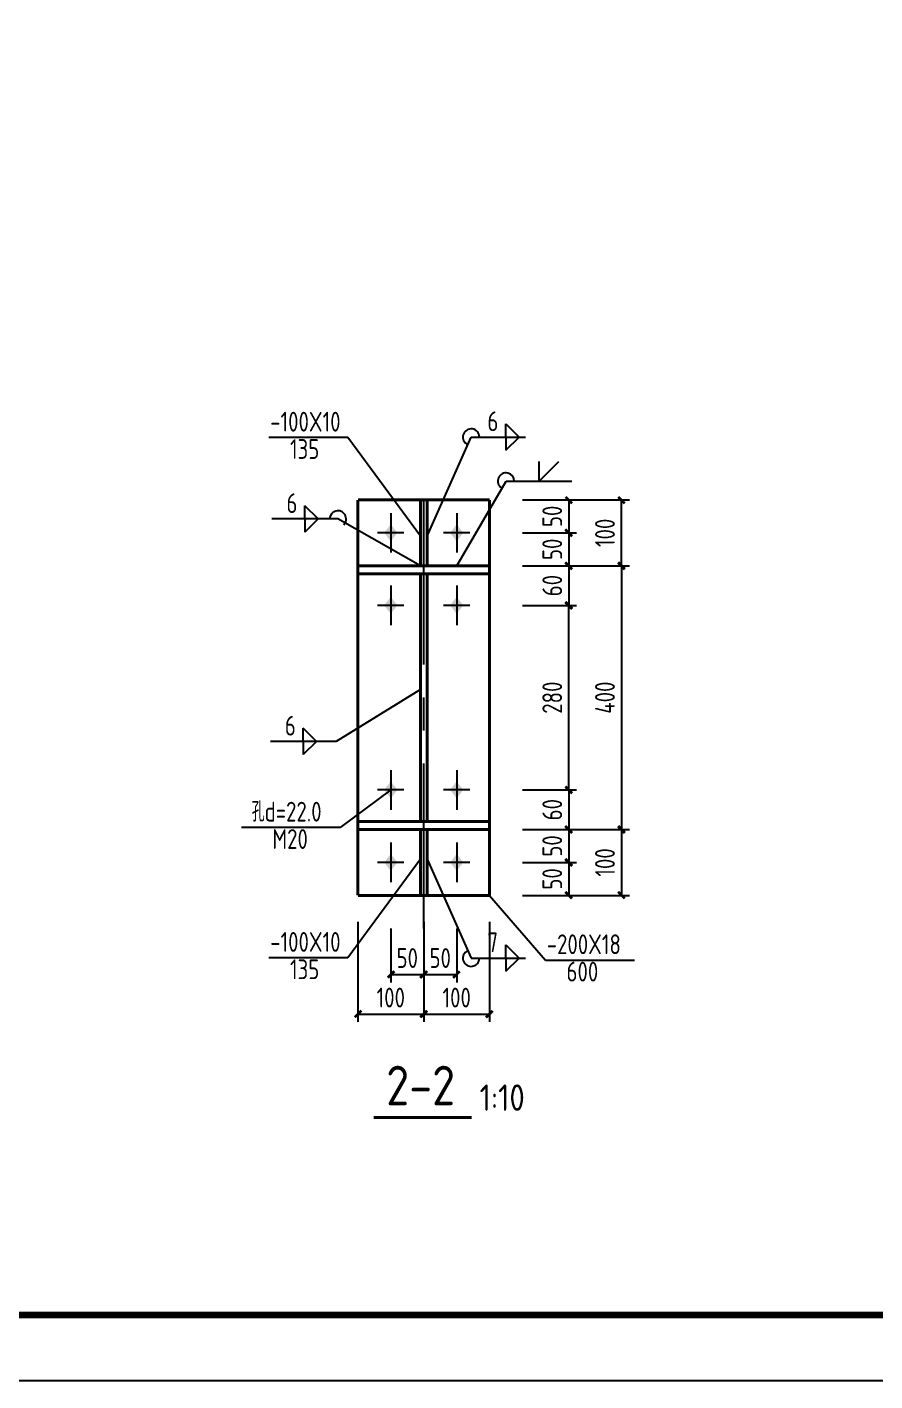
# Model space of a CAD drawing. Header units: millimetres. Extents: x 865490 to 879904, y 39442 to 44891.
# Drawn here: x 878981 to 879109.7, y 39450 to 39655.3 of the extents above; entities that cross this region are included whole.
import ezdxf

# ---------------------------------------------------------------- set-up
doc = ezdxf.new("R2010")
doc.units = ezdxf.units.MM
doc.header["$LTSCALE"] = 1000
doc.header["$MEASUREMENT"] = 0
for name, pattern in [('2', [11.4, 9, -0.9, 0.6, -0.9]), ('CENTER', [2, 1.25, -0.25, 0.25, -0.25]), ('DOTE', [2.42, 2, -0.2, 0.02, -0.2])]:
    doc.linetypes.add(name, pattern=pattern)
for name, color, linetype in [('10', 7, 'Continuous'), ('1000', 2, 'Continuous'), ('DIM', 7, 'Continuous'), ('DOTE', 1, 'DOTE'), ('中文', 7, 'Continuous'), ('尺寸标注', 7, 'Continuous'), ('焊缝标注', 3, 'Continuous'), ('螺栓孔标注', 253, 'Continuous'), ('轴线', 253, '2'), ('钢板标注', 253, 'Continuous')]:
    doc.layers.add(name, color=color, linetype=linetype)
doc.styles.add('GBHZ', font='gbenor.shx', dxfattribs={"width": 0.9, "bigfont": 'gbcbig.shx'})
doc.dimstyles.new('Y10', dxfattribs={"dimscale": 0, "dimtxt": 3, "dimasz": 0.01, "dimexe": 1.2, "dimexo": 1, "dimgap": 1, "dimtad": 1, "dimdec": 0, "dimlfac": 10, "dimzin": 0, "dimdsep": 46, "dimtxsty": 'GBHZ', "dimblk1": 'DX', "dimblk2": 'DX', "dimsah": 1, "dimcen": 0.09, "dimdle": 1, "dimadec": 0, "dimazin": 0, "dimtfac": 1, "dimtdec": 0, "dimtix": 1, "dimtmove": 2, "dimatfit": 3, "dimldrblk": 'DX', "dimfxl": 0, "dimtolj": 1, "dimtzin": 0, "dimarcsym": 0})

# ---------------------------------------------------------------- blocks, each defined once
blk = doc.blocks.new('DX')
at = {"color": 0, "linetype": 'ByBlock', "const_width": 40}
blk.add_lwpolyline([(-54, -51), (46, 49)], dxfattribs=at)
blk = doc.blocks.new('*D774')
at = {"layer": 'Defpoints', "color": 0, "linetype": 'ByBlock', "transparency": 16777216}
for p in [(879055.52, 39583.61, -3), (879055.21, 39578.61, -3), (879063.21, 39578.61)]:
    blk.add_point(p, dxfattribs=at)
at = {"layer": 'DIM', "color": 0, "linetype": 'ByBlock', "lineweight": -2, "transparency": 16777216}
for p, q in [((879056.52, 39583.61), (879064.41, 39583.61)), ((879063.21, 39583.6), (879063.21, 39578.62)), ((879056.21, 39578.61), (879064.41, 39578.61))]:
    blk.add_line(p, q, dxfattribs=at)
at = {"layer": 'DIM', "color": 0, "linetype": 'ByBlock', "lineweight": -2, "transparency": 16777216, "xscale": 0.01, "yscale": 0.01, "zscale": 0.01}
for p, rotation in [((879063.21, 39583.61), 90), ((879063.21, 39578.61), 270)]:
    blk.add_blockref('DX', p, dxfattribs=dict(at, rotation=rotation))
at = {"layer": 'DIM', "color": 0, "linetype": 'ByBlock', "transparency": 16777216, "insert": (879060.71, 39581.11), "char_height": 3, "attachment_point": 5, "rotation": 90, "style": 'GBHZ'}
blk.add_mtext('\\A1;50', dxfattribs=at)
blk = doc.blocks.new('*D775')
at = {"layer": 'Defpoints', "color": 0, "linetype": 'ByBlock', "transparency": 16777216}
for p in [(879055.21, 39578.61, -3), (879055.21, 39573.61, -3), (879063.21, 39573.61)]:
    blk.add_point(p, dxfattribs=at)
at = {"layer": 'DIM', "color": 0, "linetype": 'ByBlock', "lineweight": -2, "transparency": 16777216}
for p, q in [((879056.21, 39578.61), (879064.41, 39578.61)), ((879063.21, 39578.6), (879063.21, 39573.62)), ((879056.21, 39573.61), (879064.41, 39573.61))]:
    blk.add_line(p, q, dxfattribs=at)
at = {"layer": 'DIM', "color": 0, "linetype": 'ByBlock', "lineweight": -2, "transparency": 16777216, "xscale": 0.01, "yscale": 0.01, "zscale": 0.01}
for p, rotation in [((879063.21, 39578.61), 90), ((879063.21, 39573.61), 270)]:
    blk.add_blockref('DX', p, dxfattribs=dict(at, rotation=rotation))
at = {"layer": 'DIM', "color": 0, "linetype": 'ByBlock', "transparency": 16777216, "insert": (879060.71, 39576.11), "char_height": 3, "attachment_point": 5, "rotation": 90, "style": 'GBHZ'}
blk.add_mtext('\\A1;50', dxfattribs=at)
blk = doc.blocks.new('*D776')
at = {"layer": 'Defpoints', "color": 0, "linetype": 'ByBlock', "transparency": 16777216}
for p in [(879055.21, 39573.61, -3), (879055.21, 39567.61), (879063.21, 39567.61)]:
    blk.add_point(p, dxfattribs=at)
at = {"layer": 'DIM', "color": 0, "linetype": 'ByBlock', "lineweight": -2, "transparency": 16777216}
for p, q in [((879056.21, 39573.61), (879064.41, 39573.61)), ((879063.21, 39573.6), (879063.21, 39567.62)), ((879056.21, 39567.61), (879064.41, 39567.61))]:
    blk.add_line(p, q, dxfattribs=at)
at = {"layer": 'DIM', "color": 0, "linetype": 'ByBlock', "lineweight": -2, "transparency": 16777216, "xscale": 0.01, "yscale": 0.01, "zscale": 0.01}
for p, rotation in [((879063.21, 39573.61), 90), ((879063.21, 39567.61), 270)]:
    blk.add_blockref('DX', p, dxfattribs=dict(at, rotation=rotation))
at = {"layer": 'DIM', "color": 0, "linetype": 'ByBlock', "transparency": 16777216, "insert": (879060.71, 39570.61), "char_height": 3, "attachment_point": 5, "rotation": 90, "style": 'GBHZ'}
blk.add_mtext('\\A1;60', dxfattribs=at)
blk = doc.blocks.new('*D777')
at = {"layer": 'Defpoints', "color": 0, "linetype": 'ByBlock', "transparency": 16777216}
for p in [(879055.21, 39539.61, -3), (879055.21, 39533.61, -3), (879063.21, 39533.61)]:
    blk.add_point(p, dxfattribs=at)
at = {"layer": 'DIM', "color": 0, "linetype": 'ByBlock', "lineweight": -2, "transparency": 16777216}
for p, q in [((879056.21, 39539.61), (879064.41, 39539.61)), ((879063.21, 39539.6), (879063.21, 39533.62)), ((879056.21, 39533.61), (879064.41, 39533.61))]:
    blk.add_line(p, q, dxfattribs=at)
at = {"layer": 'DIM', "color": 0, "linetype": 'ByBlock', "lineweight": -2, "transparency": 16777216, "xscale": 0.01, "yscale": 0.01, "zscale": 0.01}
for p, rotation in [((879063.21, 39539.61), 90), ((879063.21, 39533.61), 270)]:
    blk.add_blockref('DX', p, dxfattribs=dict(at, rotation=rotation))
at = {"layer": 'DIM', "color": 0, "linetype": 'ByBlock', "transparency": 16777216, "insert": (879060.71, 39536.61), "char_height": 3, "attachment_point": 5, "rotation": 90, "style": 'GBHZ'}
blk.add_mtext('\\A1;60', dxfattribs=at)
blk = doc.blocks.new('*D778')
at = {"layer": 'Defpoints', "color": 0, "linetype": 'ByBlock', "transparency": 16777216}
for p in [(879055.21, 39533.61, -3), (879055.21, 39528.61, -3), (879063.21, 39528.61)]:
    blk.add_point(p, dxfattribs=at)
at = {"layer": 'DIM', "color": 0, "linetype": 'ByBlock', "lineweight": -2, "transparency": 16777216}
for p, q in [((879056.21, 39533.61), (879064.41, 39533.61)), ((879063.21, 39533.6), (879063.21, 39528.62)), ((879056.21, 39528.61), (879064.41, 39528.61))]:
    blk.add_line(p, q, dxfattribs=at)
at = {"layer": 'DIM', "color": 0, "linetype": 'ByBlock', "lineweight": -2, "transparency": 16777216, "xscale": 0.01, "yscale": 0.01, "zscale": 0.01}
for p, rotation in [((879063.21, 39533.61), 90), ((879063.21, 39528.61), 270)]:
    blk.add_blockref('DX', p, dxfattribs=dict(at, rotation=rotation))
at = {"layer": 'DIM', "color": 0, "linetype": 'ByBlock', "transparency": 16777216, "insert": (879060.71, 39531.11), "char_height": 3, "attachment_point": 5, "rotation": 90, "style": 'GBHZ'}
blk.add_mtext('\\A1;50', dxfattribs=at)
blk = doc.blocks.new('*D779')
at = {"layer": 'Defpoints', "color": 0, "linetype": 'ByBlock', "transparency": 16777216}
for p in [(879055.21, 39528.61, -3), (879055.21, 39523.61, -3), (879063.21, 39523.61)]:
    blk.add_point(p, dxfattribs=at)
at = {"layer": 'DIM', "color": 0, "linetype": 'ByBlock', "lineweight": -2, "transparency": 16777216}
for p, q in [((879056.21, 39528.61), (879064.41, 39528.61)), ((879063.21, 39528.6), (879063.21, 39523.62)), ((879056.21, 39523.61), (879064.41, 39523.61))]:
    blk.add_line(p, q, dxfattribs=at)
at = {"layer": 'DIM', "color": 0, "linetype": 'ByBlock', "lineweight": -2, "transparency": 16777216, "xscale": 0.01, "yscale": 0.01, "zscale": 0.01}
for p, rotation in [((879063.21, 39528.61), 90), ((879063.21, 39523.61), 270)]:
    blk.add_blockref('DX', p, dxfattribs=dict(at, rotation=rotation))
at = {"layer": 'DIM', "color": 0, "linetype": 'ByBlock', "transparency": 16777216, "insert": (879060.71, 39526.11), "char_height": 3, "attachment_point": 5, "rotation": 90, "style": 'GBHZ'}
blk.add_mtext('\\A1;50', dxfattribs=at)
blk = doc.blocks.new('*D780')
at = {"layer": 'Defpoints', "color": 0, "linetype": 'ByBlock', "transparency": 16777216}
for p in [(879036.21, 39519.61, -3), (879041.21, 39519.61, -3), (879041.21, 39511.61)]:
    blk.add_point(p, dxfattribs=at)
at = {"layer": 'DIM', "color": 0, "linetype": 'ByBlock', "lineweight": -2, "transparency": 16777216}
for p, q in [((879036.21, 39518.61), (879036.21, 39510.41)), ((879041.21, 39518.61), (879041.21, 39510.41)), ((879036.22, 39511.61), (879041.2, 39511.61))]:
    blk.add_line(p, q, dxfattribs=at)
at = {"layer": 'DIM', "color": 0, "linetype": 'ByBlock', "lineweight": -2, "transparency": 16777216, "xscale": 0.01, "yscale": 0.01, "zscale": 0.01, "rotation": 180}
blk.add_blockref('DX', (879036.21, 39511.61), dxfattribs=at)
at = {"layer": 'DIM', "color": 0, "linetype": 'ByBlock', "lineweight": -2, "transparency": 16777216, "xscale": 0.01, "yscale": 0.01, "zscale": 0.01}
blk.add_blockref('DX', (879041.21, 39511.61), dxfattribs=at)
at = {"layer": 'DIM', "color": 0, "linetype": 'ByBlock', "transparency": 16777216, "insert": (879038.71, 39514.11), "char_height": 3, "attachment_point": 5, "style": 'GBHZ'}
blk.add_mtext('\\A1;50', dxfattribs=at)
blk = doc.blocks.new('*D781')
at = {"layer": 'Defpoints', "color": 0, "linetype": 'ByBlock', "transparency": 16777216}
for p in [(879041.21, 39519.61, -3), (879046.21, 39519.61, -3), (879046.21, 39511.61)]:
    blk.add_point(p, dxfattribs=at)
at = {"layer": 'DIM', "color": 0, "linetype": 'ByBlock', "lineweight": -2, "transparency": 16777216}
for p, q in [((879041.21, 39518.61), (879041.21, 39510.41)), ((879046.21, 39518.61), (879046.21, 39510.41)), ((879041.22, 39511.61), (879046.2, 39511.61))]:
    blk.add_line(p, q, dxfattribs=at)
at = {"layer": 'DIM', "color": 0, "linetype": 'ByBlock', "lineweight": -2, "transparency": 16777216, "xscale": 0.01, "yscale": 0.01, "zscale": 0.01, "rotation": 180}
blk.add_blockref('DX', (879041.21, 39511.61), dxfattribs=at)
at = {"layer": 'DIM', "color": 0, "linetype": 'ByBlock', "lineweight": -2, "transparency": 16777216, "xscale": 0.01, "yscale": 0.01, "zscale": 0.01}
blk.add_blockref('DX', (879046.21, 39511.61), dxfattribs=at)
at = {"layer": 'DIM', "color": 0, "linetype": 'ByBlock', "transparency": 16777216, "insert": (879043.71, 39514.11), "char_height": 3, "attachment_point": 5, "style": 'GBHZ'}
blk.add_mtext('\\A1;50', dxfattribs=at)
blk = doc.blocks.new('*D782')
at = {"layer": 'Defpoints', "color": 0, "linetype": 'ByBlock', "transparency": 16777216}
for p in [(879031.21, 39520.61, -3), (879041.21, 39520.61, -3), (879041.21, 39505.61)]:
    blk.add_point(p, dxfattribs=at)
at = {"layer": 'DIM', "color": 0, "linetype": 'ByBlock', "lineweight": -2, "transparency": 16777216}
for p, q in [((879031.21, 39519.61), (879031.21, 39504.41)), ((879041.21, 39519.61), (879041.21, 39504.41)), ((879031.22, 39505.61), (879041.2, 39505.61))]:
    blk.add_line(p, q, dxfattribs=at)
at = {"layer": 'DIM', "color": 0, "linetype": 'ByBlock', "lineweight": -2, "transparency": 16777216, "xscale": 0.01, "yscale": 0.01, "zscale": 0.01, "rotation": 180}
blk.add_blockref('DX', (879031.21, 39505.61), dxfattribs=at)
at = {"layer": 'DIM', "color": 0, "linetype": 'ByBlock', "lineweight": -2, "transparency": 16777216, "xscale": 0.01, "yscale": 0.01, "zscale": 0.01}
blk.add_blockref('DX', (879041.21, 39505.61), dxfattribs=at)
at = {"layer": 'DIM', "color": 0, "linetype": 'ByBlock', "transparency": 16777216, "insert": (879036.21, 39508.11), "char_height": 3, "attachment_point": 5, "style": 'GBHZ'}
blk.add_mtext('\\A1;100', dxfattribs=at)
blk = doc.blocks.new('*D783')
at = {"layer": 'Defpoints', "color": 0, "linetype": 'ByBlock', "transparency": 16777216}
for p in [(879041.21, 39520.61, -3), (879051.21, 39520.61, -3), (879051.21, 39505.61)]:
    blk.add_point(p, dxfattribs=at)
at = {"layer": 'DIM', "color": 0, "linetype": 'ByBlock', "lineweight": -2, "transparency": 16777216}
for p, q in [((879041.21, 39519.61), (879041.21, 39504.41)), ((879051.21, 39519.61), (879051.21, 39504.41)), ((879041.22, 39505.61), (879051.2, 39505.61))]:
    blk.add_line(p, q, dxfattribs=at)
at = {"layer": 'DIM', "color": 0, "linetype": 'ByBlock', "lineweight": -2, "transparency": 16777216, "xscale": 0.01, "yscale": 0.01, "zscale": 0.01, "rotation": 180}
blk.add_blockref('DX', (879041.21, 39505.61), dxfattribs=at)
at = {"layer": 'DIM', "color": 0, "linetype": 'ByBlock', "lineweight": -2, "transparency": 16777216, "xscale": 0.01, "yscale": 0.01, "zscale": 0.01}
blk.add_blockref('DX', (879051.21, 39505.61), dxfattribs=at)
at = {"layer": 'DIM', "color": 0, "linetype": 'ByBlock', "transparency": 16777216, "insert": (879046.21, 39508.11), "char_height": 3, "attachment_point": 5, "style": 'GBHZ'}
blk.add_mtext('\\A1;100', dxfattribs=at)
blk = doc.blocks.new('*D784')
at = {"layer": 'Defpoints', "color": 0, "linetype": 'ByBlock', "transparency": 16777216}
for p in [(879063.21, 39573.61, -3), (879055.21, 39533.61, -3), (879071.21, 39533.61)]:
    blk.add_point(p, dxfattribs=at)
at = {"layer": 'DIM', "color": 0, "linetype": 'ByBlock', "lineweight": -2, "transparency": 16777216}
for p, q in [((879064.21, 39573.61), (879072.41, 39573.61)), ((879071.21, 39573.6), (879071.21, 39533.62)), ((879056.21, 39533.61), (879072.41, 39533.61))]:
    blk.add_line(p, q, dxfattribs=at)
at = {"layer": 'DIM', "color": 0, "linetype": 'ByBlock', "lineweight": -2, "transparency": 16777216, "xscale": 0.01, "yscale": 0.01, "zscale": 0.01}
for p, rotation in [((879071.21, 39573.61), 90), ((879071.21, 39533.61), 270)]:
    blk.add_blockref('DX', p, dxfattribs=dict(at, rotation=rotation))
at = {"layer": 'DIM', "color": 0, "linetype": 'ByBlock', "transparency": 16777216, "insert": (879068.71, 39553.61), "char_height": 3, "attachment_point": 5, "rotation": 90, "style": 'GBHZ'}
blk.add_mtext('\\A1;400', dxfattribs=at)
blk = doc.blocks.new('*D785')
at = {"layer": 'Defpoints', "color": 0, "linetype": 'ByBlock', "transparency": 16777216}
for p in [(879056.21, 39533.61), (879057.21, 39523.61), (879071.21, 39523.61)]:
    blk.add_point(p, dxfattribs=at)
at = {"layer": 'DIM', "color": 0, "linetype": 'ByBlock', "lineweight": -2, "transparency": 16777216}
for p, q in [((879057.21, 39533.61), (879072.41, 39533.61)), ((879071.21, 39533.6), (879071.21, 39523.62)), ((879058.21, 39523.61), (879072.41, 39523.61))]:
    blk.add_line(p, q, dxfattribs=at)
at = {"layer": 'DIM', "color": 0, "linetype": 'ByBlock', "lineweight": -2, "transparency": 16777216, "xscale": 0.01, "yscale": 0.01, "zscale": 0.01}
for p, rotation in [((879071.21, 39533.61), 90), ((879071.21, 39523.61), 270)]:
    blk.add_blockref('DX', p, dxfattribs=dict(at, rotation=rotation))
at = {"layer": 'DIM', "color": 0, "linetype": 'ByBlock', "transparency": 16777216, "insert": (879068.71, 39528.61), "char_height": 3, "attachment_point": 5, "rotation": 90, "style": 'GBHZ'}
blk.add_mtext('\\A1;100', dxfattribs=at)
blk = doc.blocks.new('*D786')
at = {"layer": 'Defpoints', "color": 0, "linetype": 'ByBlock', "transparency": 16777216}
for p in [(879055.21, 39583.61, -3), (879071.21, 39583.61), (879056.21, 39573.61)]:
    blk.add_point(p, dxfattribs=at)
at = {"layer": 'DIM', "color": 0, "linetype": 'ByBlock', "lineweight": -2, "transparency": 16777216}
for p, q in [((879056.21, 39583.61), (879072.41, 39583.61)), ((879071.21, 39573.62), (879071.21, 39583.6)), ((879057.21, 39573.61), (879072.41, 39573.61))]:
    blk.add_line(p, q, dxfattribs=at)
at = {"layer": 'DIM', "color": 0, "linetype": 'ByBlock', "lineweight": -2, "transparency": 16777216, "xscale": 0.01, "yscale": 0.01, "zscale": 0.01}
for p, rotation in [((879071.21, 39583.61), 90), ((879071.21, 39573.61), 270)]:
    blk.add_blockref('DX', p, dxfattribs=dict(at, rotation=rotation))
at = {"layer": 'DIM', "color": 0, "linetype": 'ByBlock', "transparency": 16777216, "insert": (879068.71, 39578.61), "char_height": 3, "attachment_point": 5, "rotation": 90, "style": 'GBHZ'}
blk.add_mtext('\\A1;100', dxfattribs=at)
blk = doc.blocks.new('*D787')
at = {"layer": 'Defpoints', "color": 0, "linetype": 'ByBlock', "transparency": 16777216}
for p in [(879055.21, 39567.61), (879063.21, 39567.61), (879055.21, 39539.61)]:
    blk.add_point(p, dxfattribs=at)
at = {"layer": 'DIM', "color": 0, "linetype": 'ByBlock', "lineweight": -2, "transparency": 16777216}
for p, q in [((879056.21, 39567.61), (879064.41, 39567.61)), ((879063.21, 39539.62), (879063.21, 39567.6)), ((879056.21, 39539.61), (879064.41, 39539.61))]:
    blk.add_line(p, q, dxfattribs=at)
at = {"layer": 'DIM', "color": 0, "linetype": 'ByBlock', "lineweight": -2, "transparency": 16777216, "xscale": 0.01, "yscale": 0.01, "zscale": 0.01}
for p, rotation in [((879063.21, 39567.61), 90), ((879063.21, 39539.61), 270)]:
    blk.add_blockref('DX', p, dxfattribs=dict(at, rotation=rotation))
at = {"layer": 'DIM', "color": 0, "linetype": 'ByBlock', "transparency": 16777216, "insert": (879060.71, 39553.61), "char_height": 3, "attachment_point": 5, "rotation": 90, "style": 'GBHZ'}
blk.add_mtext('\\A1;280', dxfattribs=at)

msp = doc.modelspace()

# ---------------------------------------------------------------- linework, layer by layer
msp.add_line((879884.604, 39449.955), (878833.354, 39449.955))
at = {"color": 0, "const_width": 1}
msp.add_lwpolyline([(879874.604, 39459.955), (878858.354, 39459.955), (878858.354, 40033.955), (879874.604, 40033.955)], close=True, dxfattribs=at)
at = {"layer": '10', "color": 253}
for p, q in [((879036.211, 39581.614, -3), (879036.211, 39575.614, -3)), ((879046.211, 39581.614, -3), (879046.211, 39575.614, -3)), ((879038.211, 39578.614, -3), (879034.211, 39578.614, -3)), ((879048.211, 39578.614, -3), (879044.211, 39578.614, -3)), ((879036.211, 39570.614, -3), (879036.211, 39564.614, -3)), ((879046.211, 39570.614, -3), (879046.211, 39564.614, -3)), ((879038.211, 39567.614, -3), (879034.211, 39567.614, -3)), ((879048.211, 39567.614, -3), (879044.211, 39567.614, -3)), ((879036.211, 39542.614, -3), (879036.211, 39536.614, -3)), ((879046.211, 39542.614, -3), (879046.211, 39536.614, -3)), ((879038.211, 39539.614, -3), (879034.211, 39539.614, -3)), ((879048.211, 39539.614, -3), (879044.211, 39539.614, -3)), ((879036.211, 39531.614, -3), (879036.211, 39525.614, -3)), ((879046.211, 39531.614, -3), (879046.211, 39525.614, -3)), ((879038.211, 39528.614, -3), (879034.211, 39528.614, -3)), ((879048.211, 39528.614, -3), (879044.211, 39528.614, -3))]:
    msp.add_line(p, q, dxfattribs=at)
at = {"layer": '10', "const_width": 0.45}
msp.add_lwpolyline([(879033.601, 39489.914), (879048.464, 39489.914)], dxfattribs=at)
at = {"layer": '10'}
for points in [[(879036.211, 39579.914, -3), (879035.211, 39578.614, -3), (879037.211, 39578.614, -3), (879036.211, 39577.314, -3)], [(879046.211, 39579.914, -3), (879045.211, 39578.614, -3), (879047.211, 39578.614, -3), (879046.211, 39577.314, -3)], [(879036.211, 39568.914, -3), (879035.211, 39567.614, -3), (879037.211, 39567.614, -3), (879036.211, 39566.314, -3)], [(879046.211, 39568.914, -3), (879045.211, 39567.614, -3), (879047.211, 39567.614, -3), (879046.211, 39566.314, -3)], [(879036.211, 39540.914, -3), (879035.211, 39539.614, -3), (879037.211, 39539.614, -3), (879036.211, 39538.314, -3)], [(879046.211, 39540.914, -3), (879045.211, 39539.614, -3), (879047.211, 39539.614, -3), (879046.211, 39538.314, -3)], [(879036.211, 39529.914, -3), (879035.211, 39528.614, -3), (879037.211, 39528.614, -3), (879036.211, 39527.314, -3)], [(879046.211, 39529.914, -3), (879045.211, 39528.614, -3), (879047.211, 39528.614, -3), (879046.211, 39527.314, -3)]]:
    msp.add_solid(points, dxfattribs=at)
at = {"layer": '1000', "const_width": 0.45, "elevation": -3}
for points in [[(879051.211, 39583.614), (879031.211, 39583.614)], [(879031.211, 39583.614), (879031.211, 39523.614)], [(879040.711, 39583.614), (879040.711, 39573.614)], [(879041.711, 39573.614), (879041.711, 39583.614)], [(879051.211, 39523.614), (879051.211, 39583.614)], [(879040.711, 39523.614), (879040.711, 39533.614)], [(879041.711, 39533.614), (879041.711, 39523.614)], [(879031.211, 39523.614), (879051.211, 39523.614)]]:
    msp.add_lwpolyline(points, dxfattribs=at)
at = {"layer": 'DOTE', "linetype": 'CENTER', "ltscale": 0.02}
msp.add_line((879041.211, 39518.614, -3), (879041.211, 39588.614, -3), dxfattribs=at)
at = {"layer": '尺寸标注', "color": 3, "const_width": 0.45, "elevation": -3}
for points in [[(879051.211, 39573.614), (879031.211, 39573.614)], [(879031.211, 39572.414), (879051.211, 39572.414)], [(879040.711, 39534.814), (879040.711, 39572.414)], [(879041.711, 39534.814), (879041.711, 39572.414)], [(879051.211, 39534.814), (879031.211, 39534.814)], [(879031.211, 39533.614), (879051.211, 39533.614)]]:
    msp.add_lwpolyline(points, dxfattribs=at)
at = {"layer": '焊缝标注'}
for p, q in [((879053.672, 39595.136, -3), (879055.672, 39593.136, -3)), ((879053.672, 39593.136, -3), (879053.672, 39595.136, -3)), ((879041.711, 39578.114, -3), (879048.405, 39593.136, -3)), ((879048.405, 39593.136, -3), (879056.672, 39593.136, -3)), ((879053.672, 39591.136, -3), (879055.672, 39593.136, -3)), ((879053.672, 39593.136, -3), (879053.672, 39591.136, -3)), ((879058.7, 39586.46, -3), (879058.7, 39589.46, -3)), ((879058.7, 39586.46, -3), (879061.7, 39589.46, -3)), ((879046.211, 39573.614, -3), (879053.7, 39586.46, -3)), ((879053.7, 39586.46, -3), (879063.7, 39586.46, -3)), ((879025.183, 39580.714, -3), (879023.183, 39582.714, -3)), ((879023.183, 39580.714, -3), (879023.183, 39582.714, -3)), ((879028.183, 39580.714, -3), (879018.183, 39580.714, -3)), ((879025.183, 39580.714, -3), (879023.183, 39578.714, -3)), ((879023.183, 39580.714, -3), (879023.183, 39578.714, -3)), ((879040.711, 39573.614, -3), (879028.183, 39580.714, -3)), ((879040.711, 39554.822, -3), (879027.934, 39546.963, -3)), ((879024.934, 39546.963, -3), (879022.934, 39548.963, -3)), ((879022.934, 39546.963, -3), (879022.934, 39548.963, -3)), ((879027.934, 39546.963, -3), (879017.934, 39546.963, -3)), ((879024.934, 39546.963, -3), (879022.934, 39544.963, -3)), ((879022.934, 39546.963, -3), (879022.934, 39544.963, -3)), ((879041.711, 39529.114, -3), (879048.405, 39514.092, -3)), ((879053.672, 39516.092, -3), (879055.672, 39514.092, -3)), ((879053.672, 39514.092, -3), (879053.672, 39516.092, -3)), ((879048.405, 39514.092, -3), (879056.672, 39514.092, -3)), ((879053.672, 39512.092, -3), (879055.672, 39514.092, -3)), ((879053.672, 39514.092, -3), (879053.672, 39512.092, -3))]:
    msp.add_line(p, q, dxfattribs=at)
for centre, start, end in [((879048.405, 39593.136, -3), 0, 245.25041), ((879053.7, 39586.46, -3), 0, 235.48873), ((879028.183, 39580.714, -3), 314.93155, 180.00001), ((879048.405, 39514.092, -3), 114.74959, 0)]:
    msp.add_arc(centre, 1.25, start, end, dxfattribs=at)
at = {"layer": '螺栓孔标注'}
for p, q in [((879036.211, 39539.614, -3), (879028.535, 39533.911, -3)), ((879028.535, 39533.911, -3), (879013.535, 39533.911, -3))]:
    msp.add_line(p, q, dxfattribs=at)
at = {"layer": '螺栓孔标注', "const_width": 0.1, "elevation": -3}
msp.add_lwpolyline([(879036.261, 39539.614, 1), (879036.161, 39539.614, 1), (879036.261, 39539.614, 1)], format="xyb", close=True, dxfattribs=at)
at = {"layer": '钢板标注'}
for p, q in [((879029.717, 39593.075, -3), (879017.717, 39593.075, -3)), ((879040.711, 39578.114, -3), (879029.717, 39593.075, -3)), ((879040.711, 39529.114, -3), (879029.717, 39514.153, -3)), ((879051.211, 39523.614, -3), (879059.673, 39513.798, -3)), ((879029.717, 39514.153, -3), (879017.717, 39514.153, -3)), ((879059.673, 39513.798, -3), (879073.169, 39513.798, -3))]:
    msp.add_line(p, q, dxfattribs=at)
at = {"layer": '钢板标注', "const_width": 0.1, "elevation": -3}
for points in [[(879040.761, 39578.114, 1), (879040.661, 39578.114, 1), (879040.761, 39578.114, 1)], [(879040.761, 39529.114, -1), (879040.661, 39529.114, -1), (879040.761, 39529.114, -1)], [(879051.261, 39523.614, 1), (879051.161, 39523.614, 1), (879051.261, 39523.614, 1)]]:
    msp.add_lwpolyline(points, format="xyb", close=True, dxfattribs=at)

# ---------------------------------------------------------------- texts
at = {"layer": '中文', "style": 'GBHZ'}
msp.add_text('1:10', height=4, dxfattribs=at).set_placement((879049.69, 39490.93, -0.009))
at = {"layer": '焊缝标注', "style": 'GBHZ', "width": 0.9}
for s, p in [('6', (879050.872, 39594.036, -3)), ('6', (879020.383, 39581.614, -3)), ('6', (879020.134, 39547.863, -3)), ('7', (879050.872, 39514.992, -3))]:
    msp.add_text(s, height=3, dxfattribs=at).set_placement(p)
at = {"layer": '螺栓孔标注', "style": 'GBHZ', "width": 0.9}
for s, p in [('孔d=22.0', (879015.113, 39534.811, -3)), ('M20', (879018.235, 39530.661, -3))]:
    msp.add_text(s, height=3, dxfattribs=at).set_placement(p)
at = {"layer": '轴线', "color": 61, "linetype": 'ByBlock', "style": 'GBHZ'}
msp.add_text('2-2', height=6, dxfattribs=at).set_placement((879035.51, 39491.769))
at = {"layer": '钢板标注', "style": 'GBHZ', "width": 0.9}
for s, p in [('-100X10', (879017.917, 39593.975, -3)), ('135', (879020.917, 39589.825, -3)), ('-100X10', (879017.917, 39515.053, -3)), ('-200X18', (879059.873, 39514.698, -3)), ('135', (879020.917, 39510.903, -3)), ('600', (879062.873, 39510.548, -3))]:
    msp.add_text(s, height=3, dxfattribs=at).set_placement(p)

# ---------------------------------------------------------------- dimensions: what is measured, and where the dimension line sits
at = {"layer": 'DIM', "color": 2, "linetype": 'ByBlock'}
for base, p1, p2, angle, picture, middle in [((879063.211, 39578.614), (879055.516, 39583.614, -3), (879055.211, 39578.614, -3), 90, '*D774', (879060.711, 39581.114)), ((879071.211, 39583.614), (879056.211, 39573.614), (879055.211, 39583.614, -3), 270, '*D786', (879068.711, 39578.614)), ((879063.211, 39573.614), (879055.211, 39578.614, -3), (879055.211, 39573.614, -3), 90, '*D775', (879060.711, 39576.114)), ((879063.211, 39567.614), (879055.211, 39573.614, -3), (879055.211, 39567.614), 90, '*D776', (879060.711, 39570.614)), ((879071.211, 39533.614), (879063.211, 39573.614, -3), (879055.211, 39533.614, -3), 90, '*D784', (879068.711, 39553.614)), ((879063.211, 39567.614), (879055.211, 39539.613), (879055.211, 39567.614), 270, '*D787', (879060.711, 39553.614)), ((879063.211, 39533.614), (879055.211, 39539.614, -3), (879055.211, 39533.614, -3), 90, '*D777', (879060.711, 39536.614)), ((879063.211, 39528.614), (879055.211, 39533.614, -3), (879055.211, 39528.614, -3), 90, '*D778', (879060.711, 39531.114)), ((879071.211, 39523.614), (879056.211, 39533.614), (879057.211, 39523.614), 90, '*D785', (879068.711, 39528.614)), ((879063.211, 39523.614), (879055.211, 39528.614, -3), (879055.211, 39523.614, -3), 90, '*D779', (879060.711, 39526.114))]:
    dim = msp.add_linear_dim(base=base, p1=p1, p2=p2, angle=angle, dimstyle='Y10', override={"dimscale": 1}, dxfattribs=at)
    dim.commit()
    dim.dimension.update_dxf_attribs({"geometry": picture, "text_midpoint": middle})
for base, p1, p2, picture, middle in [((879041.211, 39505.614), (879031.211, 39520.614, -3), (879041.211, 39520.614, -3), '*D782', (879036.211, 39508.114)), ((879051.211, 39505.614), (879041.211, 39520.614, -3), (879051.211, 39520.614, -3), '*D783', (879046.211, 39508.114)), ((879041.211, 39511.614), (879036.211, 39519.614, -3), (879041.211, 39519.614, -3), '*D780', (879038.711, 39514.114)), ((879046.211, 39511.614), (879041.211, 39519.614, -3), (879046.211, 39519.614, -3), '*D781', (879043.711, 39514.114))]:
    dim = msp.add_linear_dim(base=base, p1=p1, p2=p2, dimstyle='Y10', override={"dimscale": 1}, dxfattribs=at)
    dim.commit()
    dim.dimension.update_dxf_attribs({"geometry": picture, "text_midpoint": middle})

doc.saveas('drawing.dxf')
